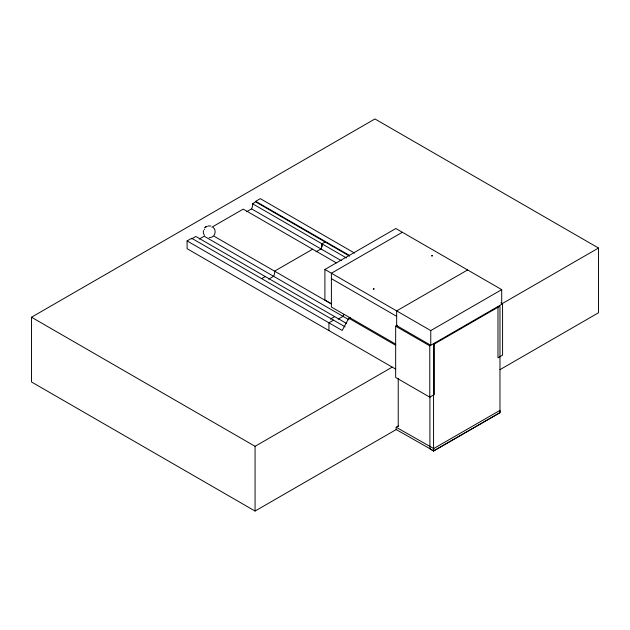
<?xml version="1.0" encoding="UTF-8"?>
<svg xmlns="http://www.w3.org/2000/svg" width="630" height="630" viewBox="0 0 630 630"><rect width="100%" height="100%" fill="white"/><g stroke="black" fill="none" stroke-linecap="round" stroke-linejoin="round"><path stroke-width="0.94" d="M203.38 230.501L203.38 233.045L204.38 235.376M204.443 229.092L204.427 229.635M214.011 235.376C215.712 232.95 215.515 229.249 213.121 227.351M350.319 317.323L348.784 318.213L342.192 330.466L187.086 240.912L187.086 248.685L395.664 369.101M213.121 236.187L212.2 236.982L209.191 237.762M396.53 429.384L255.071 511.048L31.5 381.969L31.5 317.229L374.929 118.952L598.5 248.031L598.5 312.771L499.937 369.684M187.086 240.912L191.685 238.258L345.138 326.852M191.559 238.927L195.835 236.455L346.492 323.434M211.916 227.17L243.211 209.105L336.333 262.868M246.637 211.696L251.551 208.861A6.725 3.882 -60 0 0 252.528 203.726L255.685 201.899L349.658 256.158M199.269 239.046L204.175 236.211L348.925 319.78M261.686 278.586L265.261 276.538M312.637 249.189L274.57 271.152A6.725 3.882 -60 0 1 273.609 276.294L268.679 279.121M325.111 241.983L321.938 243.802A6.725 3.882 -60 0 1 320.969 248.937L316.055 251.772M331.404 303.81L324.907 300.053L324.907 269.475L395.845 228.517L501.708 289.635L501.708 304.322M402.342 232.273L331.404 273.231L331.404 307.03L395.805 344.208M330.396 319.079L334.68 316.614M333.53 320.15L328.931 322.804L328.931 330.577M338.097 319.205L343.019 316.37A6.725 3.882 -60 0 0 343.736 314.567A6.725 3.882 -60 0 1 343.011 316.362M467.594 269.947L396.656 310.897L396.656 326.112M434.377 343.2L434.377 394.514L429.778 397.168L395.664 377.472L395.664 326.159L397.191 325.277M324.907 269.475L430.762 330.592L501.708 289.635M31.5 317.229L255.071 446.308L392.269 367.093M501.637 303.951L598.5 248.031M395.664 326.159L429.778 345.854L502.567 303.825L502.567 355.147L497.968 357.801L497.968 306.487M433.566 451.025L499.976 412.681L499.976 306.101L433.566 344.445L433.566 451.025L429.912 448.914L429.912 396.113M396.144 427.211L433.692 448.56L499.96 410.382L499.976 412.681L433.7 450.867L396.152 429.518L396.144 427.211L398.688 425.746M208.042 225.91L210.822 226.028M500.905 302.865L502.567 303.825M354.564 253.079L260.284 198.647L255.685 201.309L349.114 255.244M252.528 203.726L346.492 257.977M251.551 208.861L341.287 260.67M331.404 278.657L396.656 316.331M396.656 325.584L430.762 345.279L430.762 330.592M213.617 235.966L331.293 303.904M348.784 318.213L395.664 345.272M433.692 448.56L433.7 450.867M429.778 345.854L429.778 397.168M398.231 378.37L398.231 426.439M255.071 446.308L255.071 511.048M321.954 243.81A6.725 3.882 -60 0 1 320.977 248.945M206.065 226.808L206.963 226.375L206.065 226.808M204.939 227.658L205.616 227.06L204.939 227.658M432.141 255.457L431.597 255.772L431.944 256.182L432.487 255.867L432.141 255.457M373.834 288.666L373.283 288.973L373.629 289.383L374.181 289.075L373.834 288.666"/></g></svg>
